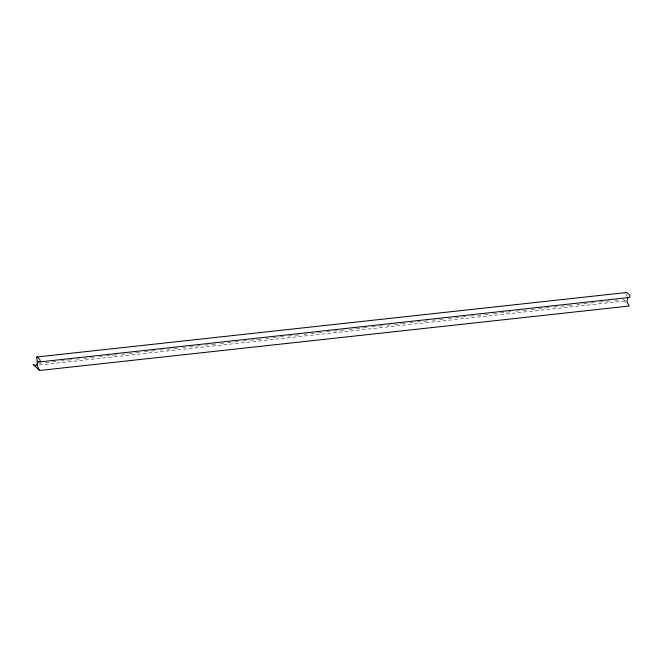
<?xml version="1.0" encoding="UTF-8"?>
<svg xmlns="http://www.w3.org/2000/svg" width="663" height="663" viewBox="0 0 663 663"><rect width="100%" height="100%" fill="white"/><g stroke="black" fill="none" stroke-linecap="round" stroke-linejoin="round"><path stroke-width="0.5" stroke-dasharray="3.31 2.49" d="M627.132 296.494L626.005 294.148M39.457 363.274L41.512 363.051M45.631 362.595L51.805 361.923M52.833 361.807L56.952 361.36M61.071 360.912L67.245 360.233M68.272 360.125L72.391 359.669M76.502 359.222L79.593 358.882M83.712 358.434L89.886 357.763M90.914 357.647L95.033 357.2M99.143 356.744L102.235 356.412M106.353 355.956L112.528 355.285M113.555 355.169L117.674 354.722M121.793 354.274L127.967 353.594M128.995 353.487L135.169 352.807M136.197 352.699L140.316 352.244M144.435 351.796L150.609 351.125M151.636 351.009L155.755 350.561M159.866 350.114L162.957 349.774M167.076 349.326L173.25 348.647M174.278 348.539L178.397 348.083M182.507 347.636L185.599 347.296M189.717 346.848L195.892 346.169M196.919 346.061L201.038 345.614M205.149 345.158L211.331 344.487M212.359 344.37L216.469 343.923M220.588 343.475L223.68 343.136M227.799 342.688L233.973 342.009M235 341.901L239.119 341.445M243.23 340.997L246.321 340.658M250.44 340.21L256.614 339.539M257.642 339.423L261.761 338.975M265.871 338.52L268.963 338.188M273.081 337.732L279.256 337.061M280.283 336.945L284.402 336.497M288.513 336.05L294.695 335.37M295.723 335.263L299.833 334.807M303.952 334.359L307.044 334.019M311.154 333.572L317.337 332.901M318.364 332.785L322.475 332.337M326.594 331.881L329.685 331.55M333.804 331.094L339.978 330.423M341.006 330.307L345.125 329.859M349.235 329.412L355.409 328.732M356.445 328.624L362.62 327.945M363.647 327.837L367.766 327.389M371.877 326.934L378.051 326.262M379.087 326.146L383.197 325.699M387.316 325.251L390.408 324.911M394.518 324.464L400.701 323.784M401.728 323.677L405.839 323.221M409.958 322.773L413.049 322.433M417.16 321.986L423.342 321.306M424.37 321.199L428.48 320.751M432.599 320.295L438.773 319.624M439.809 319.508L443.92 319.06M448.039 318.613L451.13 318.273M455.241 317.826L461.415 317.146M462.451 317.038L466.561 316.582M470.68 316.135L473.772 315.795M477.882 315.348L484.056 314.676M485.092 314.56L489.203 314.113M493.322 313.657L496.413 313.326M500.524 312.87L506.698 312.198M507.734 312.082L511.844 311.635M515.963 311.187L522.137 310.508M523.165 310.4L527.284 309.944M531.403 309.497L534.486 309.157M538.605 308.709L544.779 308.038M545.815 307.922L549.925 307.475M554.044 307.027L557.135 306.687M561.246 306.231L567.42 305.56M568.456 305.444L572.567 304.997M576.686 304.549L582.86 303.869M583.888 303.762L590.062 303.082M591.098 302.974L595.208 302.527M599.327 302.071L605.501 301.4M606.529 301.284L610.648 300.836M614.767 300.389L617.85 300.049M39.283 365.006L625.913 300.878M625.731 300.861L622.947 299.543L625.715 302.709"/><path stroke-width="0.99" d="M627.878 297.19L626.949 301.731L629.245 306.016L39.523 370.484L33.216 364.551C38.512 367.94 37.36 360.788 36.473 357.44A0.912 0.497 83.8 0 1 37.07 357.042A19.542 10.683 83.8 0 1 38.33 358.037L38.686 358.376A19.542 10.683 83.8 0 1 39.871 359.686A0.912 0.497 83.8 0 1 40.103 360.863L39.813 361.907L38.255 361.41L37.211 365.868L39.548 370.476M36.83 356.984L626.552 292.516M39.813 361.907L629.535 297.447L629.817 296.402A0.912 0.497 83.8 0 0 629.585 295.217A19.542 10.683 83.8 0 0 628.4 293.908L628.043 293.568A19.542 10.683 83.8 0 0 626.792 292.582A0.912 0.497 83.8 0 0 626.336 292.665"/></g></svg>
